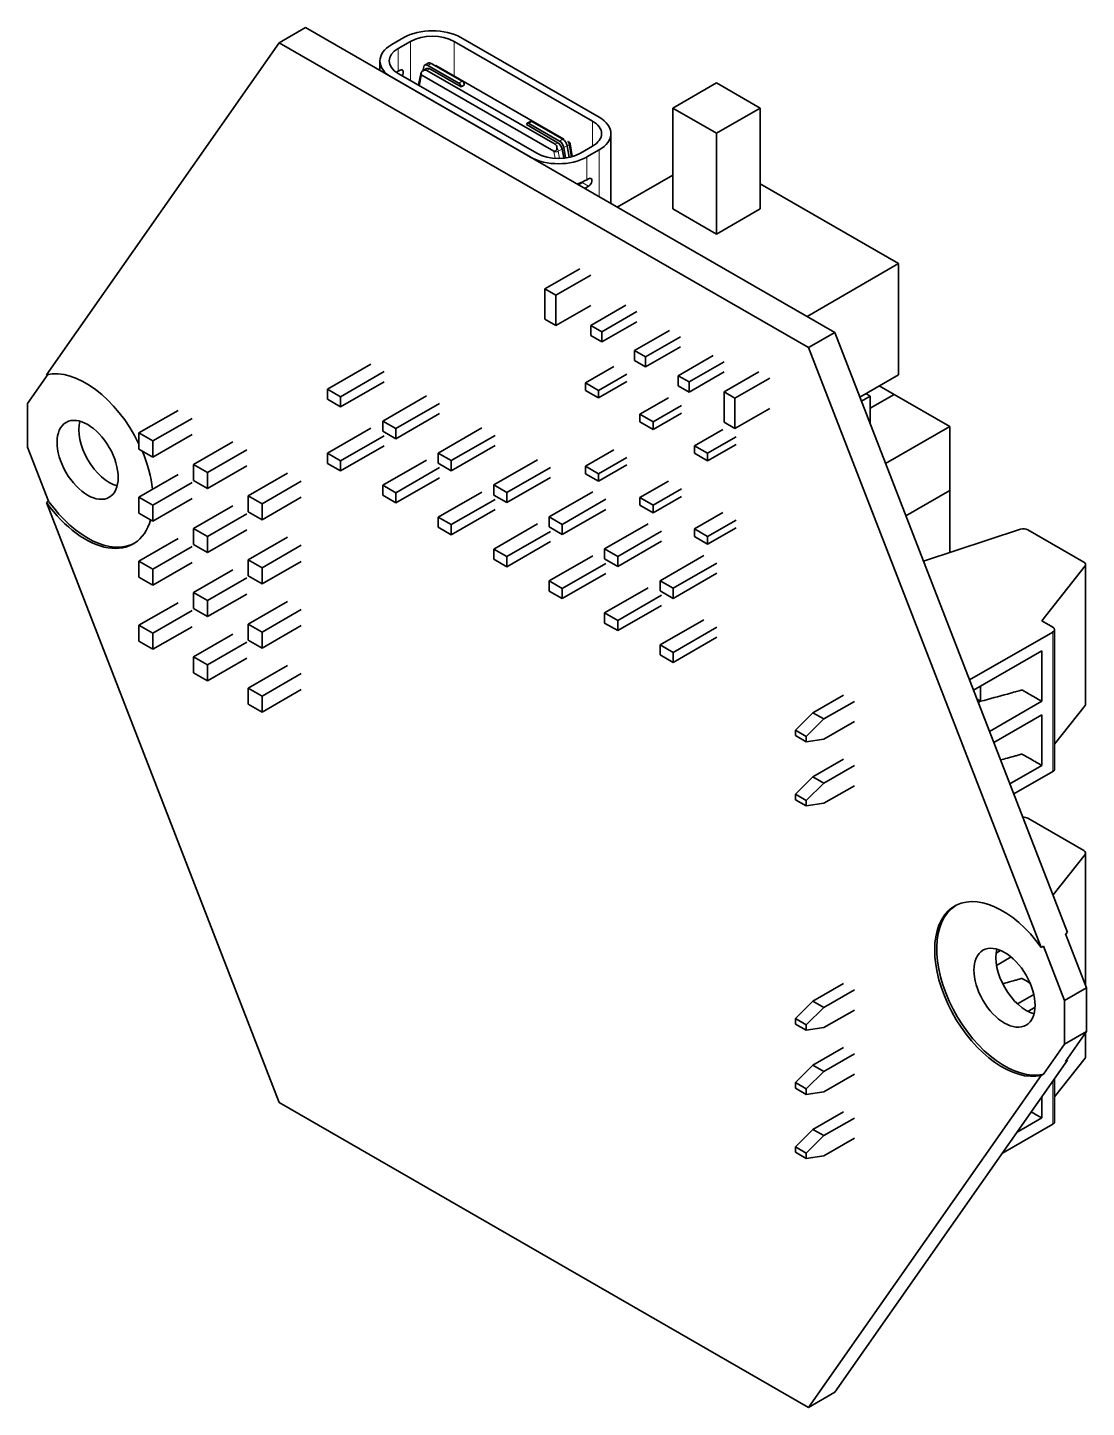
# Model space of a CAD drawing. Header units: millimetres. Extents: x -2 to 186, y -2 to 123.
# Drawn here: x 116.27 to 150.57, y 78.65 to 123.35 of the extents above; entities that cross this region are included whole.
import ezdxf

# ---------------------------------------------------------------- set-up
doc = ezdxf.new("R2010")
doc.units = ezdxf.units.MM
doc.header["$LTSCALE"] = 0.75
doc.layers.add('細線', color=7, linetype='Continuous', lineweight=18)
doc.layers.add('表示', color=7, linetype='Continuous', lineweight=35)

msp = doc.modelspace()

# ---------------------------------------------------------------- linework, layer by layer
at = {"layer": '細線', "extrusion": (-2e-16, -0.817547, -0.575862)}
for p, q in [((128.278, 121.939), (128.278, 122.675)), ((128.674, 121.633), (128.674, 122.903)), ((130.088, 121.778), (130.088, 122.903)), ((129.24, 122.125), (129.346, 122.186)), ((129.474, 122.112), (129.491, 122.122)), ((129.033, 121.792), (128.963, 121.466)), ((129.208, 121.959), (129.297, 122.01)), ((130.24, 121.549), (130.346, 121.61)), ((132.503, 120.246), (132.609, 120.307)), ((134.571, 119.507), (134.571, 120.322)), ((133.358, 119.57), (133.447, 119.62)), ((133.461, 119.341), (133.585, 119.413)), ((133.503, 119.669), (133.61, 119.731)), ((133.623, 119.722), (133.641, 119.732)), ((133.642, 119.462), (133.748, 119.523)), ((133.75, 119.508), (133.815, 119.545)), ((133.815, 119.545), (133.881, 119.162)), ((134.784, 119.385), (134.784, 117.87)), ((133.357, 119.114), (133.321, 119.323)), ((133.501, 119.111), (133.461, 119.341)), ((134.388, 119.157), (134.388, 118.421)), ((134.444, 118.208), (134.232, 118.331)), ((150.523, 101.385), (150.523, 105.907)), ((149.474, 99.245), (149.474, 103.766)), ((150.523, 92.35), (150.523, 96.562)), ((150.523, 89.964), (150.523, 90.764)), ((149.474, 87.824), (149.474, 89.207))]:
    msp.add_line(p, q, dxfattribs=at)
at = {"layer": '細線', "extrusion": (1e-16, 0, -1)}
msp.add_ellipse((129.527, 121.979), major_axis=(-0.1, 0.173), ratio=0.578093, start_param=0, end_param=0.06073, dxfattribs=at)
at = {"layer": '細線', "extrusion": (-1e-16, -2e-16, -1)}
msp.add_ellipse((129.104, 121.833), major_axis=(-0.0978, 0.021), ratio=0.687123, start_param=-0.920126, end_param=0, dxfattribs=at)
at = {"layer": '細線'}
for centre, major_axis, ratio, start_param, end_param in [((129.102, 121.735), (-0.0499, 0.0867), 0.578093, 0.263733, 0.569645), ((129.173, 121.775), (-0.1, 0.173), 0.578093, -0.06073, 0), ((133.252, 119.345), (-0.0499, 0.0867), 0.578093, 4.146611, 4.452523), ((133.323, 119.386), (-0.1, 0.173), 0.578093, 4.146611, 4.776987), ((133.392, 119.364), (0.0985, 0.017), 0.43742, 3.839814, 5.41061)]:
    msp.add_ellipse(centre, major_axis=major_axis, ratio=ratio, start_param=start_param, end_param=end_param, dxfattribs=at)
at = {"layer": '細線', "extrusion": (1e-16, -3e-16, -1)}
msp.add_ellipse((129.026, 121.469), major_axis=(-0.0978, 0.021), ratio=0.687123, start_param=-0.048961, end_param=0, dxfattribs=at)
at = {"layer": '細線', "extrusion": (-1e-16, 0, -1)}
msp.add_ellipse((133.676, 119.589), major_axis=(-0.1, 0.173), ratio=0.578093, start_param=1.506199, end_param=2.136574, dxfattribs=at)
at = {"layer": '細線', "extrusion": (1e-16, -2e-16, -1)}
msp.add_ellipse((133.746, 119.567), major_axis=(0.0985, 0.017), ratio=0.43742, start_param=0, end_param=0.872575, dxfattribs=at)
at = {"layer": '表示', "extrusion": (-2e-16, -0.817547, -0.575862)}
for p, q in [((125.27, 123.349), (124.421, 122.86)), ((125.27, 123.349), (142.416, 113.475)), ((128.462, 123.025), (128.066, 122.797)), ((134.784, 120.444), (130.3, 123.025)), ((124.421, 122.86), (116.883, 112.105)), ((141.568, 112.986), (124.421, 122.86)), ((128.278, 122.675), (128.674, 122.903)), ((130.088, 122.903), (134.571, 120.322)), ((127.685, 121.958), (127.685, 122.268)), ((129.075, 121.95), (129.102, 122.076)), ((129.14, 122.134), (129.246, 122.196)), ((129.24, 122.125), (130.24, 121.549)), ((129.346, 122.186), (130.346, 121.61)), ((129.415, 122.146), (129.427, 122.152)), ((129.491, 122.122), (133.641, 119.732)), ((128.066, 121.739), (132.549, 119.157)), ((128.278, 121.939), (128.335, 121.972)), ((132.761, 119.279), (128.278, 121.861)), ((129.006, 121.854), (128.928, 121.49)), ((133.313, 119.351), (129.041, 121.811)), ((129.073, 121.949), (129.197, 122.02)), ((133.358, 119.57), (129.208, 121.959)), ((129.297, 122.01), (130.311, 121.426)), ((130.311, 121.426), (130.417, 121.487)), ((138.581, 121.558), (137.166, 120.744)), ((139.995, 120.744), (138.581, 121.558)), ((137.166, 120.744), (138.581, 119.929)), ((137.166, 117.474), (137.166, 120.744)), ((138.581, 119.929), (139.995, 120.744)), ((139.995, 117.474), (139.995, 120.744)), ((132.453, 120.25), (132.559, 120.312)), ((132.503, 120.246), (133.503, 119.669)), ((132.609, 120.307), (133.61, 119.731)), ((132.432, 120.205), (133.447, 119.62)), ((135.164, 117.651), (135.164, 119.914)), ((138.581, 116.659), (138.581, 119.929)), ((133.585, 119.413), (133.635, 119.119)), ((133.642, 119.462), (133.699, 119.126)), ((133.748, 119.523), (133.813, 119.146)), ((133.844, 119.584), (133.915, 119.171)), ((134.571, 119.507), (134.175, 119.279)), ((134.388, 119.157), (134.784, 119.385)), ((135.365, 117.536), (137.166, 118.573)), ((134.232, 118.331), (134.108, 118.259)), ((134.32, 118.137), (134.444, 118.208)), ((134.388, 118.421), (134.444, 118.454)), ((139.995, 118.288), (144.485, 115.702)), ((138.581, 116.659), (137.166, 117.474)), ((139.995, 117.474), (138.581, 116.659)), ((134.161, 115.534), (133.03, 114.883)), ((134.515, 115.331), (133.383, 114.679)), ((141.517, 113.993), (144.485, 115.702)), ((144.485, 115.702), (144.485, 112.105)), ((133.383, 114.679), (133.03, 114.883)), ((133.03, 114.883), (133.03, 113.902)), ((133.383, 113.698), (133.383, 114.679)), ((134.515, 114.35), (133.383, 113.698)), ((135.646, 114.352), (134.515, 113.701)), ((136, 114.149), (134.868, 113.497)), ((133.03, 113.902), (133.383, 113.698)), ((134.515, 113.701), (134.515, 113.374)), ((134.868, 113.497), (134.515, 113.701)), ((136, 113.822), (134.868, 113.17)), ((137.06, 113.538), (135.929, 112.886)), ((134.515, 113.374), (134.868, 113.17)), ((134.868, 113.17), (134.868, 113.497)), ((137.414, 113.334), (136.283, 112.683)), ((142.416, 113.475), (141.568, 112.986)), ((142.416, 113.475), (149.955, 94.037)), ((136.283, 112.683), (135.929, 112.886)), ((135.929, 112.886), (135.929, 112.559)), ((137.414, 113.007), (136.283, 112.356)), ((136.283, 112.356), (136.283, 112.683)), ((138.475, 112.723), (137.343, 112.072)), ((149.106, 93.548), (141.568, 112.986)), ((127.394, 112.449), (125.98, 111.635)), ((127.819, 112.205), (126.404, 111.391)), ((135.257, 112.369), (134.338, 111.84)), ((135.929, 112.559), (136.283, 112.356)), ((138.828, 112.52), (137.697, 111.868)), ((116.271, 111.172), (116.932, 112.115)), ((127.819, 111.878), (126.404, 111.064)), ((134.338, 111.84), (134.338, 111.594)), ((134.762, 111.595), (134.338, 111.84)), ((135.682, 112.125), (134.762, 111.595)), ((135.682, 111.879), (134.762, 111.35)), ((137.697, 111.868), (137.343, 112.072)), ((137.343, 112.072), (137.343, 111.745)), ((138.828, 112.193), (137.697, 111.541)), ((137.697, 111.541), (137.697, 111.868)), ((139.96, 112.195), (138.828, 111.544)), ((140.313, 111.992), (139.182, 111.34)), ((143.228, 111.381), (144.485, 112.105)), ((126.404, 111.391), (125.98, 111.635)), ((125.98, 111.635), (125.98, 111.308)), ((125.98, 111.308), (126.404, 111.064)), ((126.404, 111.064), (126.404, 111.391)), ((129.19, 111.415), (127.776, 110.601)), ((134.338, 111.594), (134.762, 111.35)), ((134.762, 111.35), (134.762, 111.595)), ((137.025, 111.351), (136.106, 110.822)), ((137.343, 111.745), (137.697, 111.541)), ((138.828, 111.544), (138.828, 110.563)), ((139.182, 111.34), (138.828, 111.544)), ((139.182, 110.359), (139.182, 111.34)), ((143.28, 111.247), (143.566, 111.412)), ((143.424, 111.494), (143.566, 111.412)), ((143.566, 111.015), (144.344, 111.463)), ((143.566, 111.015), (144.344, 111.463)), ((143.566, 111.412), (143.566, 110.511)), ((143.857, 111.743), (144.344, 111.463)), ((144.344, 111.463), (146.14, 110.429)), ((116.271, 109.76), (116.271, 111.172)), ((119.879, 110.216), (121.152, 110.949)), ((129.615, 111.171), (128.2, 110.356)), ((137.449, 111.107), (136.53, 110.577)), ((137.449, 110.861), (136.53, 110.332)), ((140.313, 111.011), (139.182, 110.359)), ((120.329, 109.957), (121.602, 110.69)), ((128.2, 110.356), (127.776, 110.601)), ((127.776, 110.601), (127.776, 110.274)), ((129.615, 110.844), (128.2, 110.029)), ((136.106, 110.822), (136.106, 110.576)), ((136.53, 110.577), (136.106, 110.822)), ((136.106, 110.576), (136.53, 110.332)), ((136.53, 110.332), (136.53, 110.577)), ((138.828, 110.563), (139.182, 110.359)), ((144.062, 109.232), (146.14, 110.429)), ((146.14, 110.429), (146.14, 108.352)), ((119.879, 109.696), (119.879, 110.216)), ((119.879, 110.216), (120.329, 109.957)), ((120.329, 109.437), (121.602, 110.17)), ((127.394, 110.373), (125.98, 109.558)), ((127.819, 110.129), (126.404, 109.314)), ((127.776, 110.274), (128.2, 110.029)), ((128.2, 110.029), (128.2, 110.356)), ((130.986, 110.381), (129.572, 109.566)), ((131.411, 110.137), (129.996, 109.322)), ((138.793, 110.333), (137.874, 109.804)), ((139.217, 110.089), (138.298, 109.559)), ((116.953, 108.002), (116.271, 109.76)), ((119.879, 109.696), (120.329, 109.437)), ((120.329, 109.437), (120.329, 109.957)), ((121.647, 109.198), (122.92, 109.931)), ((122.097, 108.939), (123.369, 109.672)), ((126.404, 109.314), (125.98, 109.558)), ((125.98, 109.558), (125.98, 109.231)), ((127.819, 109.802), (126.404, 108.987)), ((129.996, 109.322), (129.572, 109.566)), ((129.572, 109.566), (129.572, 109.239)), ((131.411, 109.81), (129.996, 108.995)), ((135.257, 109.671), (134.338, 109.142)), ((137.874, 109.804), (137.874, 109.558)), ((138.298, 109.559), (137.874, 109.804)), ((137.874, 109.558), (138.298, 109.314)), ((139.217, 109.843), (138.298, 109.314)), ((138.298, 109.314), (138.298, 109.559)), ((121.647, 108.678), (121.647, 109.198)), ((121.647, 109.198), (122.097, 108.939)), ((122.097, 108.419), (123.369, 109.152)), ((125.98, 109.231), (126.404, 108.987)), ((126.404, 108.987), (126.404, 109.314)), ((129.19, 109.339), (127.776, 108.524)), ((129.615, 109.094), (128.2, 108.28)), ((129.572, 109.239), (129.996, 108.995)), ((129.996, 108.995), (129.996, 109.322)), ((132.782, 109.347), (131.368, 108.532)), ((133.207, 109.102), (131.792, 108.288)), ((134.338, 109.142), (134.338, 108.896)), ((134.762, 108.897), (134.338, 109.142)), ((135.682, 109.427), (134.762, 108.897)), ((135.682, 109.181), (134.762, 108.652)), ((119.879, 108.14), (121.152, 108.873)), ((121.647, 108.678), (122.097, 108.419)), ((122.097, 108.419), (122.097, 108.939)), ((123.415, 108.18), (124.687, 108.913)), ((123.864, 107.921), (125.137, 108.654)), ((129.615, 108.767), (128.2, 107.953)), ((133.207, 108.775), (131.792, 107.961)), ((134.338, 108.896), (134.762, 108.652)), ((134.762, 108.652), (134.762, 108.897)), ((137.025, 108.653), (136.106, 108.124)), ((120.329, 107.881), (121.602, 108.614)), ((123.415, 107.66), (123.415, 108.18)), ((123.415, 108.18), (123.864, 107.921)), ((128.2, 108.28), (127.776, 108.524)), ((127.776, 108.524), (127.776, 108.197)), ((127.776, 108.197), (128.2, 107.953)), ((128.2, 107.953), (128.2, 108.28)), ((130.986, 108.304), (129.572, 107.49)), ((131.792, 108.288), (131.368, 108.532)), ((131.368, 108.532), (131.368, 108.205)), ((131.368, 108.205), (131.792, 107.961)), ((131.792, 107.961), (131.792, 108.288)), ((134.578, 108.312), (133.164, 107.498)), ((137.449, 108.409), (136.53, 107.879)), ((144.72, 107.535), (146.14, 108.352)), ((144.72, 107.535), (146.14, 108.352)), ((146.14, 108.352), (146.14, 106.346)), ((116.883, 107.961), (116.953, 108.002)), ((116.883, 107.961), (124.421, 88.523)), ((119.879, 107.62), (119.879, 108.14)), ((119.879, 108.14), (120.329, 107.881)), ((120.329, 107.361), (121.602, 108.094)), ((120.329, 107.361), (120.329, 107.881)), ((121.647, 107.122), (122.92, 107.855)), ((123.864, 107.401), (125.137, 108.134)), ((123.864, 107.401), (123.864, 107.921)), ((131.411, 108.06), (129.996, 107.246)), ((131.411, 107.733), (129.996, 106.919)), ((135.003, 108.068), (133.589, 107.254)), ((135.003, 107.741), (133.589, 106.927)), ((136.106, 108.124), (136.106, 107.878)), ((136.53, 107.879), (136.106, 108.124)), ((136.106, 107.878), (136.53, 107.634)), ((137.449, 108.163), (136.53, 107.634)), ((136.53, 107.634), (136.53, 107.879)), ((119.879, 107.62), (120.329, 107.361)), ((122.097, 106.863), (123.369, 107.596)), ((123.415, 107.66), (123.864, 107.401)), ((129.996, 107.246), (129.572, 107.49)), ((129.572, 107.49), (129.572, 107.163)), ((133.589, 107.254), (133.164, 107.498)), ((133.164, 107.498), (133.164, 107.171)), ((138.793, 107.635), (137.874, 107.106)), ((139.217, 107.391), (138.298, 106.861)), ((121.647, 106.602), (121.647, 107.122)), ((121.647, 107.122), (122.097, 106.863)), ((122.097, 106.343), (123.369, 107.076)), ((122.097, 106.343), (122.097, 106.863)), ((123.415, 106.104), (124.687, 106.837)), ((129.572, 107.163), (129.996, 106.919)), ((129.996, 106.919), (129.996, 107.246)), ((132.782, 107.27), (131.368, 106.456)), ((133.207, 107.026), (131.792, 106.211)), ((133.164, 107.171), (133.589, 106.927)), ((133.589, 106.927), (133.589, 107.254)), ((136.375, 107.278), (134.96, 106.464)), ((136.799, 107.034), (135.385, 106.219)), ((137.874, 107.106), (137.874, 106.86)), ((138.298, 106.861), (137.874, 107.106)), ((137.874, 106.86), (138.298, 106.616)), ((139.217, 107.145), (138.298, 106.616)), ((138.298, 106.616), (138.298, 106.861)), ((145.289, 106.067), (148.433, 107.096)), ((148.673, 107.078), (150.482, 106.036)), ((121.152, 106.796), (119.879, 106.063)), ((120.329, 105.804), (121.602, 106.537)), ((121.647, 106.602), (122.097, 106.343)), ((123.864, 105.845), (125.137, 106.578)), ((131.792, 106.211), (131.368, 106.456)), ((131.368, 106.456), (131.368, 106.129)), ((133.207, 106.699), (131.792, 105.884)), ((135.385, 106.219), (134.96, 106.464)), ((134.96, 106.464), (134.96, 106.137)), ((136.799, 106.707), (135.385, 105.892)), ((119.879, 106.063), (120.329, 105.804)), ((119.879, 106.063), (119.879, 105.543)), ((120.329, 105.284), (121.602, 106.017)), ((123.415, 105.584), (123.415, 106.104)), ((123.415, 106.104), (123.864, 105.845)), ((123.864, 105.325), (125.137, 106.058)), ((131.368, 106.129), (131.792, 105.884)), ((131.792, 105.884), (131.792, 106.211)), ((134.578, 106.236), (133.164, 105.421)), ((135.003, 105.991), (133.589, 105.177)), ((134.96, 106.137), (135.385, 105.892)), ((135.385, 105.892), (135.385, 106.219)), ((138.171, 106.244), (136.756, 105.429)), ((138.595, 105.999), (137.181, 105.185)), ((150.541, 101.433), (150.541, 105.954)), ((119.879, 105.543), (120.329, 105.284)), ((120.329, 105.804), (120.329, 105.284)), ((122.92, 105.778), (121.647, 105.045)), ((122.097, 104.786), (123.369, 105.519)), ((123.415, 105.584), (123.864, 105.325)), ((123.864, 105.325), (123.864, 105.845)), ((135.003, 105.664), (133.589, 104.85)), ((138.595, 105.672), (137.181, 104.858)), ((150.523, 105.907), (149.12, 104.133)), ((121.647, 105.045), (122.097, 104.786)), ((121.647, 105.045), (121.647, 104.525)), ((133.589, 105.177), (133.164, 105.421)), ((133.164, 105.421), (133.164, 105.094)), ((133.164, 105.094), (133.589, 104.85)), ((133.589, 104.85), (133.589, 105.177)), ((136.375, 105.201), (134.96, 104.387)), ((137.181, 105.185), (136.756, 105.429)), ((136.756, 105.429), (136.756, 105.102)), ((136.756, 105.102), (137.181, 104.858)), ((137.181, 104.858), (137.181, 105.185)), ((121.152, 104.719), (119.879, 103.987)), ((122.097, 104.266), (123.369, 104.999)), ((122.097, 104.786), (122.097, 104.266)), ((124.687, 104.76), (123.415, 104.027)), ((136.799, 104.957), (135.385, 104.143)), ((136.799, 104.63), (135.385, 103.816)), ((120.329, 103.728), (121.602, 104.461)), ((121.647, 104.525), (122.097, 104.266)), ((123.864, 103.768), (125.137, 104.501)), ((135.385, 104.143), (134.96, 104.387)), ((134.96, 104.387), (134.96, 104.06)), ((138.171, 104.167), (136.756, 103.353)), ((119.879, 103.987), (120.329, 103.728)), ((119.879, 103.987), (119.879, 103.467)), ((120.329, 103.208), (121.602, 103.941)), ((120.329, 103.728), (120.329, 103.208)), ((123.415, 104.027), (123.864, 103.768)), ((123.415, 104.027), (123.415, 103.507)), ((123.864, 103.248), (125.137, 103.981)), ((123.864, 103.768), (123.864, 103.248)), ((134.96, 104.06), (135.385, 103.816)), ((135.385, 103.816), (135.385, 104.143)), ((138.595, 103.923), (137.181, 103.108)), ((149.474, 103.766), (146.783, 102.216)), ((149.12, 104.133), (149.474, 103.929)), ((149.532, 99.327), (149.532, 103.848)), ((119.879, 103.467), (120.329, 103.208)), ((122.92, 103.701), (121.647, 102.969)), ((122.097, 102.71), (123.369, 103.443)), ((123.415, 103.507), (123.864, 103.248)), ((137.181, 103.108), (136.756, 103.353)), ((136.756, 103.353), (136.756, 103.026)), ((138.595, 103.596), (137.181, 102.781)), ((149.532, 103.429), (149.535, 103.434)), ((149.535, 103.434), (149.532, 103.434)), ((121.647, 102.969), (122.097, 102.71)), ((121.647, 102.969), (121.647, 102.449)), ((122.097, 102.19), (123.369, 102.923)), ((136.756, 103.026), (137.181, 102.781)), ((137.181, 102.781), (137.181, 103.108)), ((149.12, 103.158), (146.911, 101.886)), ((149.12, 103.158), (149.12, 101.523)), ((121.647, 102.449), (122.097, 102.19)), ((122.097, 102.71), (122.097, 102.19)), ((124.687, 102.684), (123.415, 101.951)), ((123.864, 101.692), (125.137, 102.425)), ((123.415, 101.951), (123.864, 101.692)), ((123.415, 101.951), (123.415, 101.431)), ((147.14, 102.018), (147.14, 101.524)), ((123.864, 101.172), (125.137, 101.905)), ((123.864, 101.692), (123.864, 101.172)), ((141.706, 101.155), (142.696, 101.725)), ((142.06, 100.951), (143.05, 101.521)), ((147.026, 101.59), (147.14, 101.524)), ((147.068, 101.482), (147.14, 101.524)), ((149.12, 101.523), (147.429, 100.549)), ((123.415, 101.431), (123.864, 101.172)), ((141.14, 100.591), (141.706, 101.155)), ((141.706, 101.155), (142.06, 100.951)), ((149.12, 101.081), (147.569, 100.188)), ((149.12, 101.081), (149.12, 99.446)), ((150.523, 101.385), (149.532, 100.133)), ((141.14, 100.591), (141.14, 100.413)), ((141.494, 100.387), (141.14, 100.591)), ((142.06, 100.951), (141.494, 100.387)), ((142.06, 100.297), (143.05, 100.867)), ((141.14, 100.413), (141.494, 100.209)), ((141.494, 100.209), (141.494, 100.387)), ((141.494, 100.209), (142.06, 100.297)), ((141.706, 99.078), (142.696, 99.648)), ((142.06, 98.874), (143.05, 99.444)), ((149.12, 99.446), (148.088, 98.852)), ((149.474, 99.245), (148.216, 98.521)), ((141.14, 98.514), (141.706, 99.078)), ((142.06, 98.874), (141.494, 98.311)), ((141.706, 99.078), (142.06, 98.874)), ((142.06, 98.22), (143.05, 98.79)), ((141.14, 98.514), (141.14, 98.336)), ((141.494, 98.311), (141.14, 98.514)), ((141.14, 98.336), (141.494, 98.133)), ((141.494, 98.133), (141.494, 98.311)), ((141.494, 98.133), (142.06, 98.22)), ((148.673, 97.733), (150.482, 96.691)), ((150.523, 96.562), (149.485, 95.249)), ((150.541, 92.303), (150.541, 96.61)), ((149.884, 93.996), (149.955, 94.037)), ((150.566, 92.238), (149.884, 93.996)), ((147.789, 93.452), (147.64, 93.366)), ((149.106, 93.548), (149.177, 93.589)), ((149.177, 93.589), (149.859, 91.831)), ((148.126, 93.241), (147.654, 92.969)), ((141.706, 91.81), (142.696, 92.38)), ((142.06, 91.606), (143.05, 92.176)), ((150.566, 92.238), (149.859, 91.831)), ((150.566, 90.825), (150.566, 92.238)), ((141.14, 91.246), (141.706, 91.81)), ((141.706, 91.81), (142.06, 91.606)), ((148.862, 92.03), (148.332, 91.724)), ((149.859, 91.831), (149.859, 90.418)), ((141.14, 91.246), (141.14, 91.068)), ((141.494, 91.043), (141.14, 91.246)), ((142.06, 91.606), (141.494, 91.043)), ((142.06, 90.952), (143.05, 91.522)), ((148.903, 91.612), (148.673, 91.479)), ((141.14, 91.068), (141.494, 90.865)), ((141.494, 90.865), (141.494, 91.043)), ((141.494, 90.865), (142.06, 90.952)), ((150.566, 90.825), (149.859, 90.418)), ((149.884, 89.853), (150.566, 90.825)), ((150.541, 90.012), (150.541, 90.789)), ((141.706, 89.733), (142.696, 90.304)), ((149.859, 90.418), (149.177, 89.445)), ((142.06, 89.53), (143.05, 90.1)), ((149.955, 89.893), (142.416, 79.138)), ((150.523, 89.964), (149.532, 88.712)), ((149.955, 89.893), (149.884, 89.853)), ((141.14, 89.17), (141.706, 89.733)), ((142.06, 89.53), (141.494, 88.966)), ((141.568, 78.649), (149.106, 89.405)), ((141.706, 89.733), (142.06, 89.53)), ((142.06, 88.876), (143.05, 89.446)), ((149.177, 89.445), (149.106, 89.405)), ((141.14, 89.17), (141.14, 88.992)), ((141.494, 88.966), (141.14, 89.17)), ((141.14, 88.992), (141.494, 88.788)), ((141.494, 88.788), (141.494, 88.966)), ((149.532, 87.905), (149.532, 89.29)), ((124.421, 88.523), (141.568, 78.649)), ((141.494, 88.788), (142.06, 88.876)), ((149.12, 88.702), (149.12, 88.025)), ((141.706, 87.657), (142.696, 88.227)), ((141.14, 87.093), (141.706, 87.657)), ((141.706, 87.657), (142.06, 87.453)), ((142.06, 87.453), (143.05, 88.023)), ((149.474, 87.824), (147.849, 86.888)), ((149.12, 88.025), (148.324, 87.567)), ((142.06, 87.453), (141.494, 86.889)), ((142.06, 86.799), (143.05, 87.369)), ((141.14, 87.093), (141.14, 86.915)), ((141.494, 86.889), (141.14, 87.093)), ((141.14, 86.915), (141.494, 86.712)), ((141.494, 86.712), (141.494, 86.889)), ((141.494, 86.712), (142.06, 86.799)), ((142.416, 79.138), (141.568, 78.649))]:
    msp.add_line(p, q, dxfattribs=at)
at = {"layer": '表示'}
for centre, major_axis, ratio, start_param, end_param in [((129.381, 122.496), (1.3, 0), 0.575862, 0.785398, 2.356194), ((128.985, 122.268), (-1.3, 0), 0.575862, -0.785398, 0.785398), ((128.985, 121.532), (1, 0), 0.575862, 2.356194, 2.448574), ((128.335, 121.849), (0.075, 0.13), 0.578093, 4.590079, 7.06665), ((133.864, 119.914), (-1.3, 0), 0.575862, 2.356194, 3.926991), ((133.468, 119.686), (1.3, 0), 0.575862, 3.926991, 5.497787), ((134.444, 118.331), (0.075, 0.13), 0.578093, 3.925057, 7.06665), ((133.468, 118.95), (1.3, 0), 0.575862, -1.095347, -0.785398), ((118.216, 109.346), (-0.699, 1.213), 0.578093, 4.712389, 10.995574), ((148.531, 106.996), (0.2, 0), 0.575862, 0.785398, 2.087828), ((150.341, 105.954), (-0.2, 0), 0.575862, 2.714301, 3.926991), ((149.332, 103.848), (0.2, 0), 0.575862, -0.785398, 0.785398), ((148.531, 97.652), (-0.2, 0), 0.575862, 3.926991, 4.826491), ((150.341, 96.61), (0.2, 0), 0.575862, -0.427292, 0.785398), ((147.914, 92.244), (-0.699, 1.213), 0.578093, 4.712389, 10.995574), ((148.692, 92.692), (-1.547, 2.686), 0.578093, 2.944533, 2.971989)]:
    msp.add_ellipse(centre, major_axis=major_axis, ratio=ratio, start_param=start_param, end_param=end_param, dxfattribs=at)
at = {"layer": '表示', "extrusion": (1e-16, -2e-16, -1)}
for centre, major_axis, start_param, end_param in [((129.381, 122.496), (1, 0), 3.926991, 5.497787), ((128.985, 122.268), (-1, 0), -0.785398, 0.785398), ((133.864, 119.914), (-1, 0), 2.356194, 3.926991), ((133.468, 119.686), (1, 0), 0.785398, 2.356194)]:
    msp.add_ellipse(centre, major_axis=major_axis, ratio=0.575862, start_param=start_param, end_param=end_param, dxfattribs=at)
at = {"layer": '表示', "extrusion": (1e-16, 0, -1)}
for centre, major_axis, ratio, start_param, end_param in [((129.24, 121.961), (-0.1, 0.173), 0.578093, -0.569645, 0.783464), ((129.297, 121.847), (-0.1, 0.173), 0.578093, 0, 0.783464), ((129.346, 122.022), (-0.1, 0.173), 0.578093, 0, 0.783464), ((130.346, 121.528), (-0.0499, 0.0867), 0.578093, 0.783464, 2.354261), ((130.24, 121.467), (-0.0499, 0.0867), 0.578093, 0.783464, 2.354261), ((132.503, 120.164), (-0.0499, 0.0867), 0.578093, -0.787332, 0.783464), ((132.609, 120.225), (-0.0499, 0.0867), 0.578093, 0, 0.783464), ((133.447, 119.457), (-0.1, 0.173), 0.578093, 0.783464, 2.136574), ((133.503, 119.506), (-0.1, 0.173), 0.578093, 0.783464, 2.136574), ((133.61, 119.567), (-0.1, 0.173), 0.578093, 0.783464, 2.136574), ((150.341, 90.012), (-0.2, 0), 0.575862, 3.141593, 3.568884), ((149.332, 87.905), (0.2, 0), 0.575862, 0, 0.785398)]:
    msp.add_ellipse(centre, major_axis=major_axis, ratio=ratio, start_param=start_param, end_param=end_param, dxfattribs=at)
at = {"layer": '表示', "extrusion": (-1e-16, 1e-16, -1)}
for centre, start_param, end_param in [((129.067, 121.714), -0.723701, -0.000967), ((133.217, 119.325), -0.000967, 0.721767)]:
    msp.add_ellipse(centre, major_axis=(0.142, 0.245), ratio=0.576978, start_param=start_param, end_param=end_param, dxfattribs=at)
at = {"layer": '表示', "extrusion": (2e-16, -1e-16, -1)}
for centre, major_axis, ratio, start_param, end_param in [((134.232, 118.453), (0.075, 0.13), 0.578093, 1.982329, 2.358128), ((150.341, 101.433), (0.2, 0), 0.575862, 0, 0.427292), ((149.332, 99.327), (-0.2, 0), 0.575862, 3.141593, 3.926991)]:
    msp.add_ellipse(centre, major_axis=major_axis, ratio=ratio, start_param=start_param, end_param=end_param, dxfattribs=at)
at = {"layer": '表示', "extrusion": (-1e-16, -2e-16, -1)}
for centre, start_param, end_param in [((118.145, 109.306), 0.169603, 1.695854), ((118.145, 109.306), 2.629012, 4.538918), ((118.216, 109.346), 3.164361, 4.538918), ((147.844, 92.204), 3.311196, 7.680511), ((147.914, 92.244), 3.311196, 6.260417)]:
    msp.add_ellipse(centre, major_axis=(-1.547, 2.686), ratio=0.578093, start_param=start_param, end_param=end_param, dxfattribs=at)
at = {"layer": '表示', "extrusion": (1e-16, -1e-16, -1)}
msp.add_ellipse((118.923, 109.754), major_axis=(-0.699, 1.213), ratio=0.578093, start_param=3.669935, end_param=5.754843, dxfattribs=at)
at = {"layer": '表示', "extrusion": (2e-16, -2e-16, -1)}
msp.add_ellipse((118.145, 109.306), major_axis=(-1.547, 2.686), ratio=0.578093, start_param=1.774232, end_param=2.220661, dxfattribs=at)
at = {"layer": '表示', "extrusion": (0, -1e-16, -1)}
msp.add_ellipse((148.622, 92.651), major_axis=(-0.699, 1.213), ratio=0.578093, start_param=3.669935, end_param=5.754843, dxfattribs=at)
at = {"layer": '表示', "extrusion": (1.00047e-08, -1.90143e-08, 1)}
msp.add_open_spline([(129.427, 122.152), (129.427, 122.153), (129.428, 122.153), (129.428, 122.153), (129.429, 122.153), (129.43, 122.154), (129.43, 122.154), (129.431, 122.155), (129.431, 122.155), (129.432, 122.155), (129.432, 122.155), (129.433, 122.156)], degree=3, knots=[0.78733187, 0.78733187, 0.78733187, 0.78733187, 0.79331038, 0.79331038, 0.79928889, 0.79928889, 0.8052674, 0.8052674, 0.81124591, 0.81124591, 0.81722442, 0.81722442, 0.81722442, 0.81722442], dxfattribs=at)
at = {"layer": '表示', "extrusion": (2.85302e-11, -2.15604e-08, 1)}
msp.add_open_spline([(129.433, 122.156), (129.433, 122.156), (129.433, 122.156), (129.433, 122.156)], degree=3, dxfattribs=at)
at = {"layer": '表示'}
for points, knots in [([(129.006, 121.854), (129.008, 121.861), (129.01, 121.867), (129.015, 121.881), (129.018, 121.888), (129.025, 121.902), (129.029, 121.909), (129.04, 121.922), (129.045, 121.928), (129.058, 121.939), (129.066, 121.944), (129.073, 121.949)], [0.2176867, 0.2176867, 0.2176867, 0.2176867, 0.3316157, 0.3316157, 0.4455447, 0.4455447, 0.5594738, 0.5594738, 0.6734028, 0.6734028, 0.7873319, 0.7873319, 0.7873319, 0.7873319]), ([(129.08, 121.952), (129.074, 121.949), (129.069, 121.946), (129.056, 121.937), (129.046, 121.929), (129.033, 121.913), (129.027, 121.904), (129.02, 121.887), (129.017, 121.877), (129.014, 121.861), (129.015, 121.852), (129.018, 121.838), (129.021, 121.831), (129.029, 121.82), (129.035, 121.814), (129.041, 121.811)], [0.05413806, 0.05413806, 0.05413806, 0.05413806, 0.05583007, 0.05583007, 0.05920215, 0.05920215, 0.06193819, 0.06193819, 0.06466101, 0.06466101, 0.0670448, 0.0670448, 0.06932992, 0.06932992, 0.07189697, 0.07189697, 0.07189697, 0.07189697]), ([(133.313, 119.351), (133.319, 119.347), (133.327, 119.344), (133.341, 119.343), (133.349, 119.344), (133.362, 119.348), (133.37, 119.353), (133.383, 119.363), (133.39, 119.37), (133.401, 119.385), (133.406, 119.395), (133.413, 119.414), (133.416, 119.427), (133.417, 119.443), (133.417, 119.449), (133.416, 119.454)], [0.04831812, 0.04831812, 0.04831812, 0.04831812, 0.05088517, 0.05088517, 0.05317029, 0.05317029, 0.05555408, 0.05555408, 0.0582769, 0.0582769, 0.06101294, 0.06101294, 0.06438502, 0.06438502, 0.06607703, 0.06607703, 0.06607703, 0.06607703]), ([(149.12, 101.523), (149.006, 101.588), (148.86, 101.671), (148.643, 101.799), (148.546, 101.855), (148.514, 101.865), (148.488, 101.894), (148.427, 101.876), (148.357, 101.854), (148.214, 101.816), (147.81, 101.706), (147.45, 101.608), (147.14, 101.524)], [0, 0, 0, 0, 0.5, 0.671875, 0.703125, 0.71875, 0.734375, 0.75, 0.804688, 0.8125, 0.859375, 1, 1, 1, 1]), ([(149.12, 99.446), (149.006, 99.512), (148.86, 99.595), (148.643, 99.723), (148.546, 99.778), (148.514, 99.789), (148.488, 99.817), (148.427, 99.8), (148.357, 99.778), (148.214, 99.739), (148.026, 99.688), (147.86, 99.643), (147.788, 99.623)], [0, 0, 0, 0, 0.5, 0.671875, 0.703125, 0.71875, 0.734375, 0.75, 0.8046875, 0.8125, 0.859375, 0.89539, 0.89539, 0.89539, 0.89539]), ([(148.742, 92.397), (148.696, 92.423), (148.636, 92.459), (148.546, 92.51), (148.514, 92.521), (148.488, 92.549), (148.427, 92.532), (148.357, 92.51), (148.214, 92.471), (148.049, 92.426), (147.903, 92.387), (147.853, 92.373)], [0.5150733, 0.5150733, 0.5150733, 0.5150733, 0.671875, 0.703125, 0.71875, 0.734375, 0.75, 0.8046875, 0.8125, 0.859375, 0.8846324, 0.8846324, 0.8846324, 0.8846324])]:
    msp.add_open_spline(points, degree=3, knots=knots, dxfattribs=at)
at = {"layer": '表示', "extrusion": (1.06483e-07, -2.12271e-08, 1)}
msp.add_open_spline([(128.927, 121.487), (128.928, 121.488), (128.928, 121.489), (128.928, 121.49)], degree=3, dxfattribs=at)
at = {"layer": '表示', "extrusion": (-6.25449e-09, -1.07414e-08, 1)}
msp.add_open_spline([(133.77, 119.658), (133.775, 119.655), (133.78, 119.652), (133.793, 119.645), (133.803, 119.639), (133.816, 119.631), (133.822, 119.628), (133.83, 119.623), (133.833, 119.622), (133.835, 119.621), (133.835, 119.621), (133.835, 119.621)], degree=3, knots=[0.01406637, 0.01406637, 0.01406637, 0.01406637, 0.01575837, 0.01575837, 0.01913045, 0.01913045, 0.02186649, 0.02186649, 0.02458931, 0.02458931, 0.02556939, 0.02556939, 0.02556939, 0.02556939], dxfattribs=at)
at = {"layer": '表示', "extrusion": (1.2506e-09, 3.69633e-10, -1)}
msp.add_open_spline([(133.835, 119.62), (133.836, 119.618), (133.836, 119.616), (133.838, 119.611), (133.838, 119.609), (133.84, 119.604), (133.84, 119.601), (133.842, 119.596), (133.842, 119.594), (133.843, 119.589), (133.844, 119.587), (133.844, 119.584)], degree=3, knots=[2.688879, 2.688879, 2.688879, 2.688879, 2.7358844, 2.7358844, 2.7828898, 2.7828898, 2.8298952, 2.8298952, 2.8769006, 2.8769006, 2.923906, 2.923906, 2.923906, 2.923906], dxfattribs=at)
at = {"layer": '表示', "extrusion": (1.15637e-09, 2.00614e-09, -1)}
msp.add_open_spline([(149.12, 88.025), (149.014, 88.086), (148.912, 88.144), (148.782, 88.22)], degree=3, dxfattribs=at)

doc.saveas('drawing.dxf')
